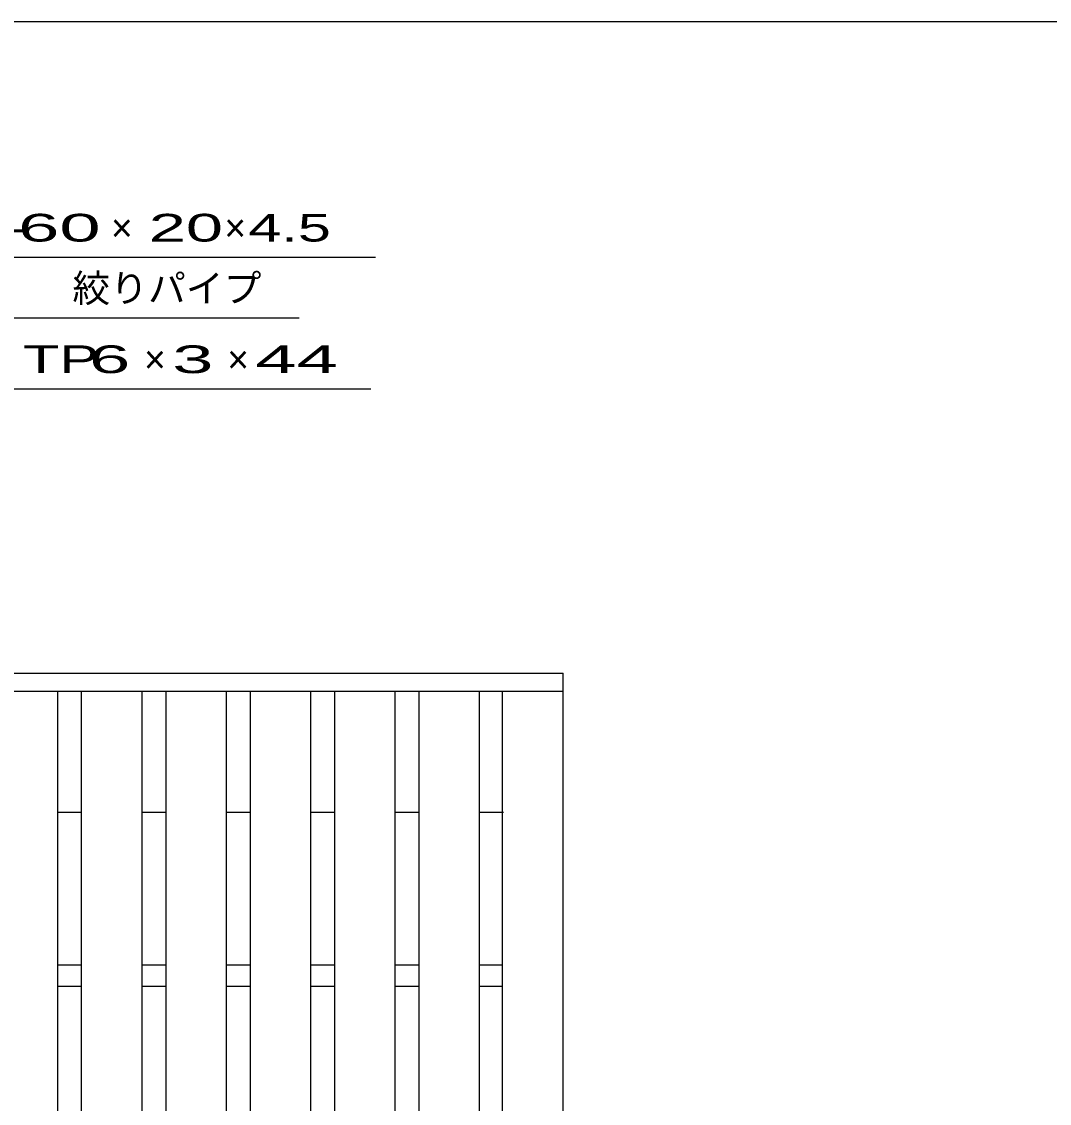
# Model space of a CAD drawing. Units: millimetres, scale not verified. Extents: x -910 to 866, y -641 to 527.
# Drawn here: x -392.5 to -52.7, y 169.1 to 526.8 of the extents above; entities that cross this region are included whole.
import ezdxf
from ezdxf.enums import TextEntityAlignment as Align

# ---------------------------------------------------------------- set-up
doc = ezdxf.new("R2010")
doc.units = ezdxf.units.MM
doc.header["$LTSCALE"] = 5
for name, color, linetype, lineweight in [('0_2', 150, 'Continuous', 25), ('16', 3, 'Continuous', 25), ('22', 2, 'Continuous', 25)]:
    doc.layers.add(name, color=color, linetype=linetype, lineweight=lineweight)
doc.styles.add('ベクトル', font='')
doc.styles.get('ベクトル').set_extended_font_data('ベクトル')

msp = doc.modelspace()

# ---------------------------------------------------------------- linework, layer by layer
at = {"layer": '0_2'}
msp.add_line((-864.5, 526.75), (865.5, 526.75), dxfattribs=at)
at = {"layer": '16'}
for p, q in [((-707.5, 311.359), (-213.5, 311.359)), ((-213.5, 305.359), (-213.5, 311.359)), ((-707.5, 305.359), (-213.5, 305.359)), ((-400.6, 305.359), (-380.6, 305.359)), ((-380.6, -182.641), (-380.6, 305.359)), ((-372.7, -182.641), (-372.7, 305.359)), ((-372.7, 305.359), (-352.7, 305.359)), ((-352.7, -182.641), (-352.7, 305.359)), ((-344.8, -182.641), (-344.8, 305.359)), ((-344.8, 305.359), (-324.8, 305.359)), ((-324.8, -182.641), (-324.8, 305.359)), ((-316.9, -182.641), (-316.9, 305.359)), ((-316.9, 305.359), (-296.9, 305.359)), ((-296.9, -182.641), (-296.9, 305.359)), ((-289, -182.641), (-289, 305.359)), ((-289, 305.359), (-269, 305.359)), ((-269, -182.641), (-269, 305.359)), ((-261.1, -182.641), (-261.1, 305.359)), ((-261.1, 305.359), (-241.1, 305.359)), ((-241.1, -182.641), (-241.1, 305.359)), ((-233.5, -182.641), (-233.5, 305.359)), ((-233.5, 305.359), (-213.5, 305.359)), ((-213.5, -182.641), (-213.5, 305.359)), ((-380.6, 265.359), (-372.7, 265.359)), ((-352.7, 265.359), (-344.8, 265.359)), ((-324.8, 265.359), (-316.9, 265.359)), ((-296.9, 265.359), (-289, 265.359)), ((-269, 265.359), (-261.1, 265.359)), ((-241.1, 265.359), (-233.2, 265.359)), ((-380.6, 214.859), (-372.7, 214.859)), ((-352.7, 214.859), (-344.8, 214.859)), ((-324.8, 214.859), (-316.9, 214.859)), ((-296.9, 214.859), (-289, 214.859)), ((-269, 214.859), (-261.1, 214.859)), ((-241.1, 214.859), (-233.5, 214.859)), ((-380.6, 207.859), (-372.7, 207.859)), ((-352.7, 207.859), (-344.8, 207.859)), ((-324.8, 207.859), (-316.9, 207.859)), ((-296.9, 207.859), (-289, 207.859)), ((-269, 207.859), (-261.1, 207.859)), ((-241.1, 207.859), (-233.5, 207.859))]:
    msp.add_line(p, q, dxfattribs=at)
at = {"layer": '22', "color": 4}
for p, q in [((-545.5, 448.859), (-275.5, 448.859)), ((-520.75, 428.859), (-300.75, 428.859)), ((-497.05, 405.359), (-277.05, 405.359))]:
    msp.add_line(p, q, dxfattribs=at)

# ---------------------------------------------------------------- texts
at = {"layer": '22', "style": 'ベクトル'}
for s, width, p in [('NST-', 1.75, (-440.5, 458.609)), (' 60 ', 2, (-400.5, 458.609)), ('20', 1.8, (-350.5, 458.609)), (' 4.5 ', 1.6, (-323, 458.609)), ('TP', 1.6, (-392.05, 415.109)), (' 6 ', 2, (-377.05, 415.109)), (' 3 ', 2, (-349.55, 415.109)), (' 44 ', 2, (-322.05, 415.109))]:
    msp.add_text(s, height=9.164, dxfattribs=dict(at, width=width)).set_placement(p, align=Align.MIDDLE_LEFT)
for s, p in [('×', (-363, 458.609)), ('×', (-325.5, 458.609)), ('絞りパイプ', (-375.75, 438.609)), ('×', (-352.05, 415.109)), ('×', (-324.55, 415.109))]:
    msp.add_text(s, height=9.164, dxfattribs=at).set_placement(p, align=Align.MIDDLE_LEFT)

doc.saveas('drawing.dxf')
